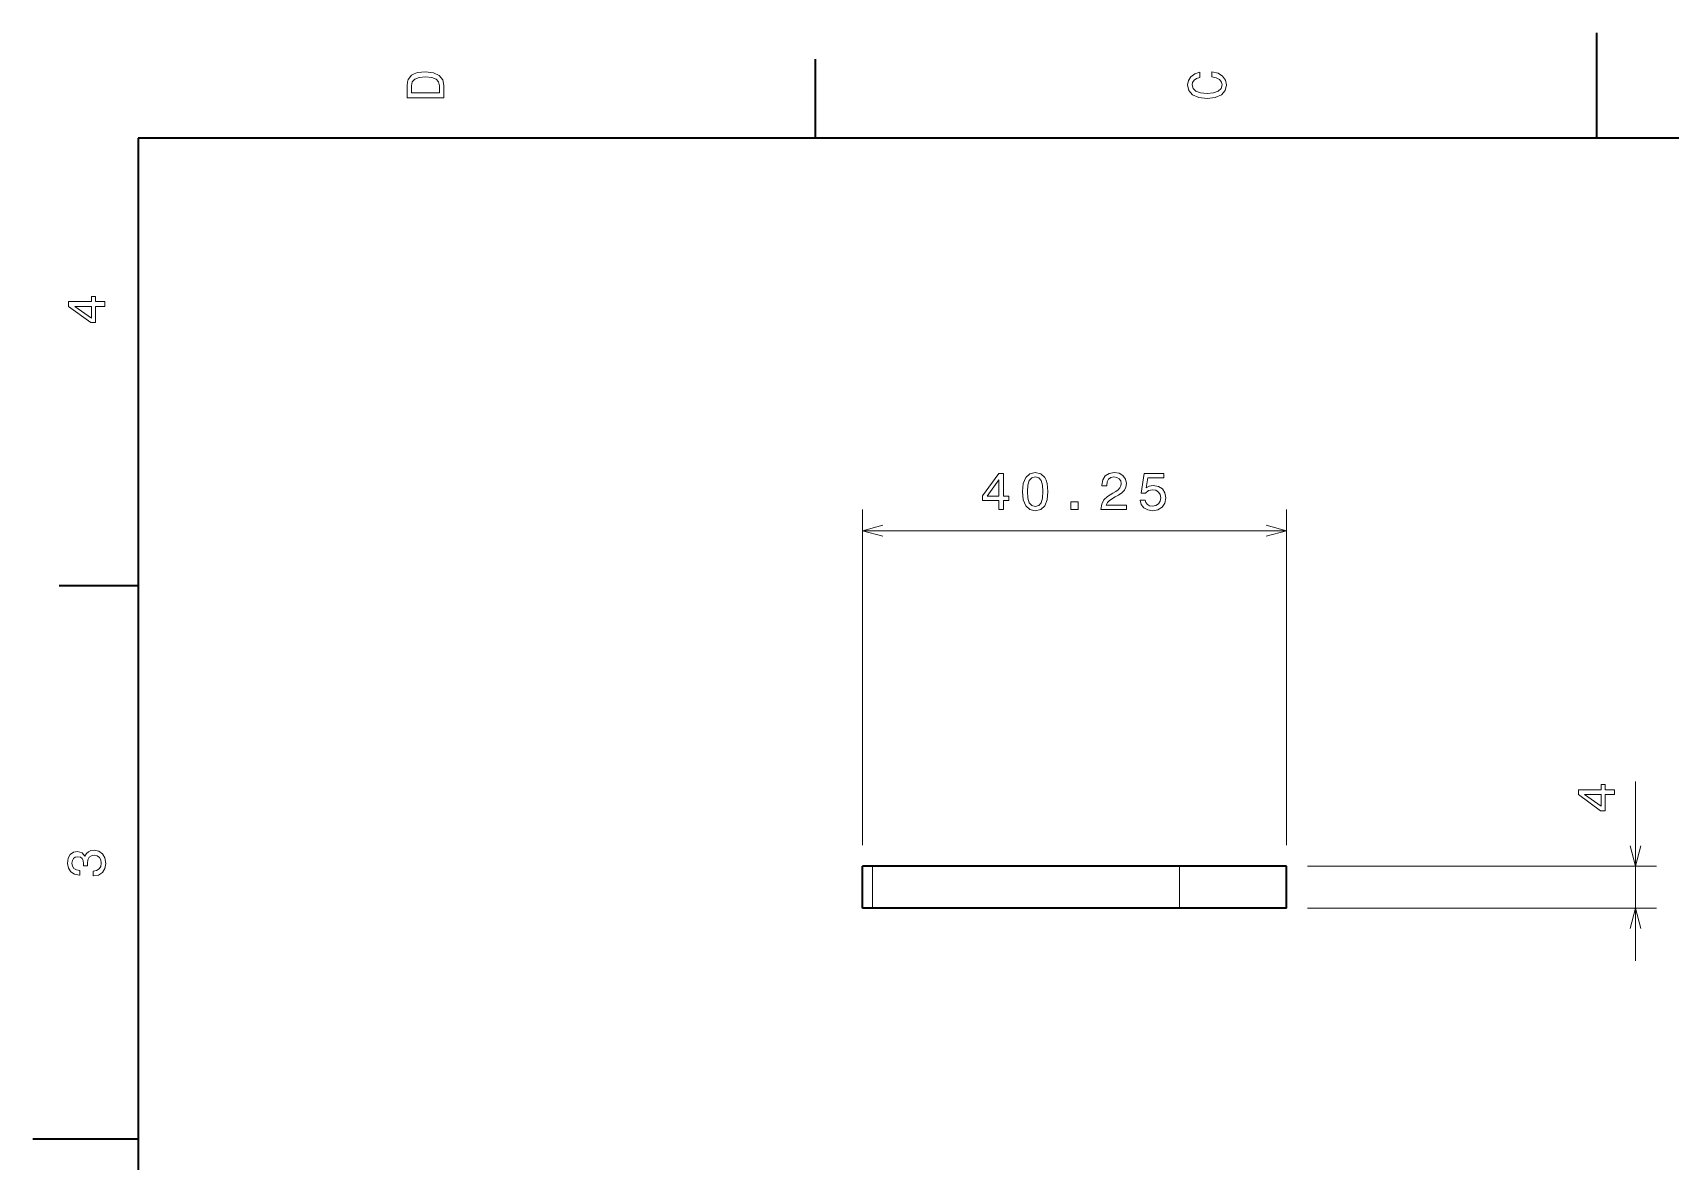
# Model space of a CAD drawing. Extents: x 0 to 296, y 0 to 210.
# Drawn here: x 0 to 155.5, y 102.9 to 210 of the extents above; entities that cross this region are included whole.
import ezdxf

# ---------------------------------------------------------------- set-up
doc = ezdxf.new("R2010")
doc.units = 0

msp = doc.modelspace()

# ---------------------------------------------------------------- linework, layer by layer
at = {"color": 7, "lineweight": 35, "ltscale": 0.25}
for p, q in [((148.5, 200), (148.5, 210)), ((10, 105), (0, 105))]:
    msp.add_line(p, q, dxfattribs=at)
at = {"color": 7, "lineweight": 35, "ltscale": 0.1875}
for p, q in [((74.300003, 200), (74.300003, 207.5)), ((10, 157.5), (2.5, 157.5))]:
    msp.add_line(p, q, dxfattribs=at)
at = {"color": 7, "lineweight": 35}
for p, q in [((287, 200), (10, 200)), ((10, 200), (10, 10)), ((108.873306, 130.912231), (79.72628, 130.912231)), ((108.873306, 126.912231), (79.72628, 126.912231))]:
    msp.add_line(p, q, dxfattribs=at)
at = {"color": 7, "lineweight": 13}
for p, q in [((78.784752, 132.912231), (78.784752, 164.740662)), ((119.034622, 132.912231), (119.034622, 164.740662)), ((78.784752, 162.740662), (119.034622, 162.740662)), ((121.034622, 130.912231), (154.161377, 130.912231)), ((121.034622, 126.912231), (154.161377, 126.912231))]:
    msp.add_line(p, q, dxfattribs=at)
at = {"color": 7, "lineweight": 13, "ltscale": 0.425901}
msp.add_line((152.161377, 121.912231), (152.161377, 138.948273), dxfattribs=at)
at = {"color": 7, "lineweight": 35, "ltscale": 0.023538}
for p, q in [((79.72628, 130.912231), (78.784752, 130.912231)), ((79.72628, 126.912231), (78.784752, 126.912231))]:
    msp.add_line(p, q, dxfattribs=at)
at = {"color": 7, "lineweight": 35, "ltscale": 0.1}
for p, q in [((78.784752, 126.912231), (78.784752, 130.912231)), ((119.034622, 126.912231), (119.034622, 130.912231))]:
    msp.add_line(p, q, dxfattribs=at)
at = {"color": 7, "lineweight": 13, "ltscale": 0.1}
for p, q in [((79.72628, 126.912231), (79.72628, 130.912231)), ((108.873306, 126.912231), (108.873306, 130.912231))]:
    msp.add_line(p, q, dxfattribs=at)
at = {"color": 7, "lineweight": 35, "ltscale": 0.254033}
for p, q in [((119.034622, 130.912231), (108.873306, 130.912231)), ((119.034622, 126.912231), (108.873306, 126.912231))]:
    msp.add_line(p, q, dxfattribs=at)
at = {"color": 7, "lineweight": 13}
for points in [[(35.533215, 204.994965), (35.533215, 203.829971), (39.033215, 203.829971), (39.033215, 204.994965), (38.922264, 205.544678), (38.584366, 205.953171), (38.034657, 206.205338), (37.283215, 206.296112), (36.516644, 206.215424), (36.21405, 206.114563), (35.971977, 205.973343), (35.644165, 205.56485), (35.563473, 205.297562)], [(35.951801, 204.959656), (36.027451, 205.342941), (36.259438, 205.605194), (36.672985, 205.761536), (37.283215, 205.811966), (37.873272, 205.756485), (38.286816, 205.600143), (38.533936, 205.332855), (38.614628, 204.959656), (38.614628, 204.298996), (35.951801, 204.298996)], [(111.93206, 205.817017), (112.35569, 205.716141), (112.658287, 205.549713), (112.844887, 205.317734), (112.905403, 205.045395), (112.814629, 204.71759), (112.54229, 204.460388), (112.098488, 204.28891), (111.483215, 204.233429), (110.872986, 204.28891), (110.424141, 204.455338), (110.151802, 204.71254), (110.055984, 205.045395), (110.106415, 205.287476), (110.247627, 205.494247), (110.474571, 205.655624), (110.787247, 205.766571), (110.787247, 206.245682), (110.308144, 206.094391), (109.94503, 205.832138), (109.718086, 205.474075), (109.637398, 205.045395), (109.763474, 204.510818), (110.116501, 204.10231), (110.696472, 203.840057), (111.483215, 203.749283), (112.269958, 203.840057), (112.84993, 204.10231), (113.208, 204.510818), (113.329041, 205.045395), (113.233215, 205.51442), (112.965927, 205.892654), (112.527161, 206.159943), (111.93206, 206.301163)], [(6.833213, 184.02739), (6.833213, 184.481277), (5.965778, 184.481277), (5.965778, 184.98056), (5.56232, 184.98056), (5.56232, 184.481277), (3.408862, 184.481277), (3.408862, 184.022339), (5.521974, 182.489197), (5.965778, 182.489197), (5.965778, 184.02739)], [(5.56232, 182.912827), (3.993876, 184.02739), (5.56232, 184.02739)], [(91.715019, 164.740662), (92.168915, 164.740662), (92.168915, 165.608093), (92.66819, 165.608093), (92.66819, 166.011566), (92.168915, 166.011566), (92.168915, 168.165009), (91.709976, 168.165009), (90.176834, 166.05191), (90.176834, 165.608093), (91.715019, 165.608093)], [(93.958252, 166.450317), (94.033897, 165.658539), (94.270927, 165.093689), (94.64917, 164.750763), (95.173668, 164.639801), (95.693115, 164.750763), (96.071365, 165.093689), (96.303345, 165.658539), (96.384041, 166.450317), (96.303345, 167.237061), (96.207527, 167.549744), (96.071365, 167.806946), (95.693115, 168.149872), (95.173668, 168.265869), (94.64917, 168.149872), (94.270927, 167.80191), (94.033897, 167.237061)], [(101.415161, 164.740662), (103.820786, 164.740662), (103.820786, 165.174377), (101.919487, 165.174377), (102.025391, 165.411407), (102.206955, 165.608093), (102.766754, 165.966156), (103.064301, 166.117462), (103.397156, 166.33432), (103.634186, 166.586487), (103.770355, 166.884033), (103.820786, 167.221924), (103.735046, 167.645569), (103.498016, 167.978424), (103.134903, 168.190216), (102.665886, 168.265869), (102.181732, 168.180145), (101.813583, 167.943115), (101.576546, 167.56488), (101.495857, 167.065582), (101.495857, 166.994995), (101.954788, 166.994995), (101.954788, 167.035339), (102.000183, 167.378265), (102.136345, 167.630432), (102.353203, 167.791809), (102.640671, 167.84729), (102.933174, 167.796844), (103.15004, 167.670776), (103.291245, 167.474091), (103.341675, 167.226959), (103.306374, 166.994995), (103.210556, 166.798309), (103.049171, 166.626831), (102.827271, 166.475525), (102.529716, 166.314148), (102.035484, 166.001465), (101.6875, 165.66861), (101.480728, 165.265167), (101.415161, 164.755798)], [(105.131012, 165.653473), (105.241966, 165.239929), (105.489082, 164.917175), (105.852196, 164.715454), (106.316177, 164.639801), (106.825539, 164.73056), (107.223953, 164.977692), (107.47612, 165.371063), (107.571938, 165.875397), (107.486206, 166.344421), (107.244125, 166.712555), (106.865891, 166.949585), (106.376694, 167.035339), (105.998451, 166.974823), (105.70594, 166.80838), (105.847153, 167.751465), (107.380295, 167.751465), (107.380295, 168.165009), (105.509254, 168.165009), (105.23188, 166.309113), (105.635338, 166.309113), (105.927841, 166.546143), (106.301041, 166.631866), (106.62381, 166.576385), (106.870926, 166.415009), (107.027267, 166.167908), (107.082748, 165.850159), (107.027267, 165.53244), (106.865891, 165.285339), (106.618767, 165.128998), (106.301041, 165.073517), (106.033752, 165.108826), (105.826981, 165.224823), (105.675682, 165.406372), (105.600037, 165.653473)], [(90.600464, 166.011566), (91.715019, 167.579987), (91.715019, 166.011566)], [(94.442398, 166.450317), (94.482742, 167.060547), (94.608826, 167.499298), (94.83577, 167.7565), (95.173668, 167.84729), (95.506516, 167.7565), (95.733467, 167.499298), (95.859543, 167.060547), (95.899887, 166.450317), (95.859543, 165.835052), (95.733467, 165.396271), (95.506516, 165.139069), (95.173668, 165.053345), (94.83577, 165.139069), (94.608826, 165.396271), (94.482742, 165.835052)], [(98.561707, 164.740662), (99.257675, 164.740662), (99.257675, 165.492096), (98.561707, 165.492096)], [(150.161377, 137.707611), (150.161377, 138.161499), (149.293945, 138.161499), (149.293945, 138.660797), (148.890472, 138.660797), (148.890472, 138.161499), (146.737015, 138.161499), (146.737015, 137.702576), (148.850128, 136.169434), (149.293945, 136.169434), (149.293945, 137.707611)], [(148.890472, 136.593079), (147.322021, 137.707611), (148.890472, 137.707611)], [(5.73379, 129.979111), (5.769093, 129.979111), (6.253242, 130.059799), (6.616354, 130.296829), (6.848343, 130.670029), (6.934078, 131.164276), (6.848343, 131.688766), (6.626441, 132.082138), (6.273415, 132.334305), (5.819525, 132.425079), (5.521974, 132.384735), (5.279899, 132.273788), (5.0933, 132.092224), (4.957133, 131.850143), (4.684798, 132.177963), (4.251081, 132.293961), (3.857709, 132.218307), (3.560158, 132.00145), (3.373559, 131.648422), (3.307997, 131.164276), (3.388689, 130.710388), (3.610591, 130.362396), (3.963617, 130.135452), (4.432637, 130.059799), (4.46794, 130.059799), (4.46794, 130.508652), (4.145173, 130.548996), (3.913184, 130.680115), (3.771974, 130.891937), (3.721542, 131.189484), (3.761888, 131.451736), (3.867795, 131.643372), (4.039265, 131.759369), (4.271254, 131.804764), (4.518372, 131.759369), (4.684798, 131.638336), (4.785663, 131.426514), (4.815922, 131.139053), (4.810879, 130.942368), (5.209294, 130.942368), (5.199208, 131.189484), (5.244596, 131.507217), (5.365634, 131.744247), (5.56232, 131.885452), (5.819525, 131.935883), (6.112032, 131.880417), (6.328891, 131.734161), (6.465058, 131.502167), (6.510447, 131.194534), (6.460014, 130.876801), (6.308718, 130.644821), (6.066643, 130.498566), (5.73379, 130.443085)]]:
    msp.add_lwpolyline(points, close=True, dxfattribs=at)
for points in [[(80.716606, 163.258301), (78.784752, 162.740662), (80.716606, 162.223022)], [(117.102768, 162.223022), (119.034622, 162.740662), (117.102768, 163.258301)], [(151.643738, 132.844086), (152.161377, 130.912231), (152.679016, 132.844086)], [(152.679016, 124.980377), (152.161377, 126.912231), (151.643738, 124.980377)]]:
    msp.add_lwpolyline(points, dxfattribs=at)

doc.saveas('drawing.dxf')
